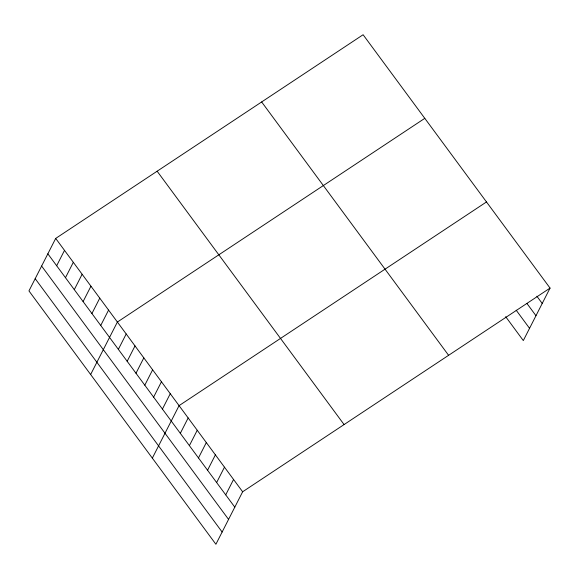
<?xml version="1.0" encoding="UTF-8"?>
<svg xmlns="http://www.w3.org/2000/svg" width="579" height="579" viewBox="0 0 579 579"><rect width="100%" height="100%" fill="white"/><g stroke="black" fill="none" stroke-linecap="round" stroke-linejoin="round"><path stroke-width="0.87" d="M55.693 238.425L28.95 290.911L215.895 544.267L242.637 491.781L550.05 288.089L363.105 34.733L55.693 238.425L242.637 491.781M56.67 265.747L64.501 250.374M65.485 277.688L73.316 262.316M74.293 289.63L82.131 274.258M83.108 301.579L90.946 286.2M91.923 313.521L99.754 298.149M100.739 325.463L108.57 310.091M90.642 374.519L117.385 322.033L424.798 118.34M118.362 349.354L126.193 333.982M127.177 361.296L135.008 345.924M135.985 373.238L143.824 357.865M144.801 385.187L152.632 369.815M153.616 397.129L161.447 381.756M162.424 409.071L170.262 393.698M152.335 458.127L179.07 405.64L486.49 201.948M180.322 433.324L188.153 417.951M189.398 445.627L197.236 430.255M198.481 457.938L206.312 442.559M207.557 470.242L215.395 454.87M216.64 482.546L224.471 467.173M225.723 494.85L233.554 479.477M550.05 288.089L523.307 340.575L505.684 316.684M536.878 296.224L542.219 303.468M526.897 303.403L535.98 315.714M516.193 310.228L529.546 328.329M261.657 101.955L448.602 355.311M157.141 171.21L344.078 424.566M47.854 253.805L234.799 507.161M41.616 266.043L228.56 519.406M35.189 278.665L222.133 532.021"/></g></svg>
